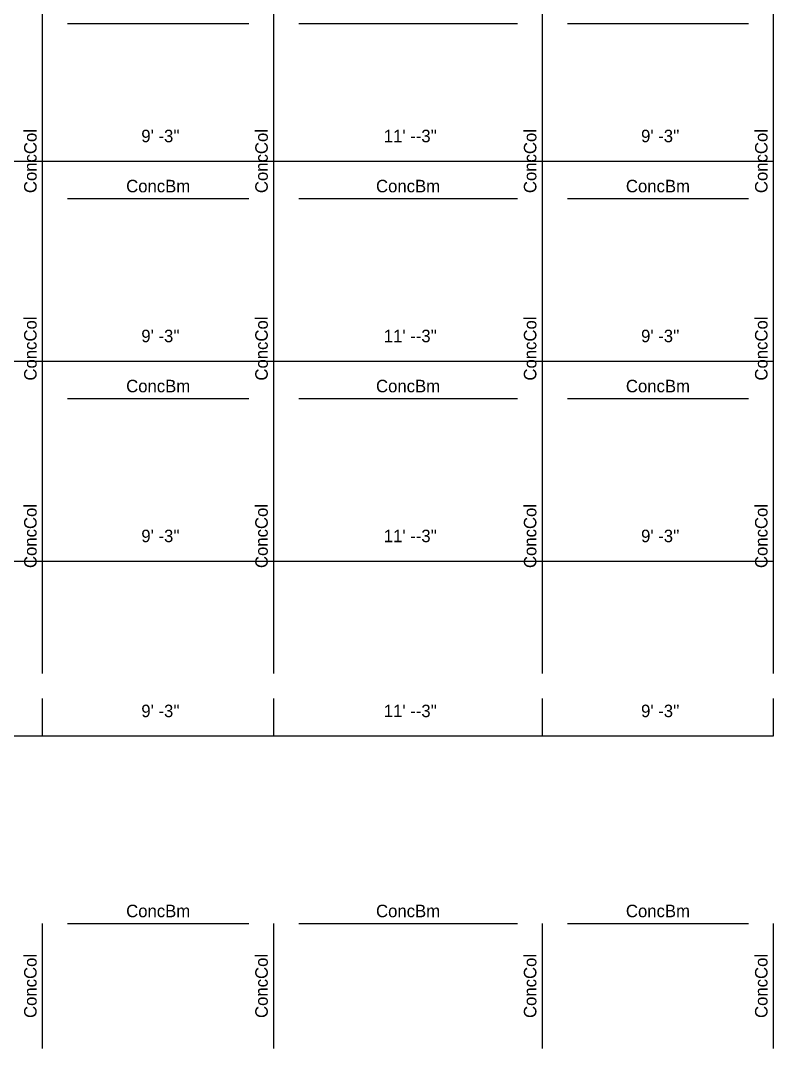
# Model space of a CAD drawing. Extents: x -38 to 2998, y -195 to 11529.
# Drawn here: x 1723.4 to 2089.8, y 1128 to 1621.5 of the extents above; entities that cross this region are included whole.
import ezdxf
from ezdxf.enums import TextEntityAlignment as Align

# ---------------------------------------------------------------- set-up
doc = ezdxf.new("R2010")
doc.units = 0
doc.header["$MEASUREMENT"] = 0
doc.layers.get('0').update_dxf_attribs({"linetype": 'CONTINUOUS'})
for name, color, linetype in [('CENTERLINES', 7, 'CONTINUOUS'), ('DIMENSIONS', 4, 'CONTINUOUS'), ('TEXT', 5, 'CONTINUOUS')]:
    doc.layers.add(name, color=color, linetype=linetype)
doc.dimstyles.get("Standard").update_dxf_attribs({"dimtxt": 0.18, "dimasz": 0.18, "dimexe": 0.18, "dimexo": 0.0625, "dimgap": 0.09, "dimtad": 0, "dimtih": 1, "dimtoh": 1, "dimdec": 4, "dimzin": 0, "dimtxsty": 'STANDARD', "dimcen": 0.09, "dimazin": 3, "dimtfac": 1, "dimtdec": 4, "dimtofl": 0, "dimtmove": 0, "dimatfit": 3, "dimtolj": 1, "dimtzin": 0})

# ---------------------------------------------------------------- blocks, each defined once
blk = doc.blocks.new('*D7673')
at = {"color": 1, "linetype": 'BYBLOCK'}
for points in [[(1516.77, 1366.77), (1515.71, 1365.71), (1508.29, 1358.29), (1507.23, 1357.23)], [(1738.77, 1366.77), (1737.71, 1365.71), (1730.29, 1358.29), (1729.23, 1357.23)]]:
    blk.add_solid(points, dxfattribs=at)
at = {"layer": 'DIMENSIONS', "color": 9, "linetype": 'BYBLOCK'}
for p, q in [((1512, 1362), (1512, 1380)), ((1734, 1362), (1734, 1380))]:
    blk.add_line(p, q, dxfattribs=at)
at = {"layer": 'DIMENSIONS', "color": 0, "linetype": 'BYBLOCK'}
blk.add_line((1512, 1362), (1734, 1362), dxfattribs=at)
at = {"layer": 'DIMENSIONS', "color": 0, "linetype": 'BYBLOCK', "insert": (1623, 1374), "char_height": 6, "attachment_point": 5}
blk.add_mtext("\\A1; 18' -6''", dxfattribs=at)
blk = doc.blocks.new('*D7674')
at = {"color": 1, "linetype": 'BYBLOCK'}
for points in [[(1738.77, 1366.77), (1737.71, 1365.71), (1730.29, 1358.29), (1729.23, 1357.23)], [(1849.77, 1366.77), (1848.71, 1365.71), (1841.29, 1358.29), (1840.23, 1357.23)]]:
    blk.add_solid(points, dxfattribs=at)
at = {"layer": 'DIMENSIONS', "color": 9, "linetype": 'BYBLOCK'}
for p, q in [((1734, 1362), (1734, 1380)), ((1845, 1362), (1845, 1380))]:
    blk.add_line(p, q, dxfattribs=at)
at = {"layer": 'DIMENSIONS', "color": 0, "linetype": 'BYBLOCK'}
blk.add_line((1734, 1362), (1845, 1362), dxfattribs=at)
at = {"layer": 'DIMENSIONS', "color": 0, "linetype": 'BYBLOCK', "insert": (1789.5, 1374), "char_height": 6, "attachment_point": 5}
blk.add_mtext("\\A1; 9' -3''", dxfattribs=at)
blk = doc.blocks.new('*D7675')
at = {"color": 1, "linetype": 'BYBLOCK'}
for points in [[(1849.77, 1366.77), (1848.71, 1365.71), (1841.29, 1358.29), (1840.23, 1357.23)], [(1978.77, 1366.77), (1977.71, 1365.71), (1970.29, 1358.29), (1969.23, 1357.23)]]:
    blk.add_solid(points, dxfattribs=at)
at = {"layer": 'DIMENSIONS', "color": 9, "linetype": 'BYBLOCK'}
for p, q in [((1845, 1362), (1845, 1380)), ((1974, 1362), (1974, 1380))]:
    blk.add_line(p, q, dxfattribs=at)
at = {"layer": 'DIMENSIONS', "color": 0, "linetype": 'BYBLOCK'}
blk.add_line((1845, 1362), (1974, 1362), dxfattribs=at)
at = {"layer": 'DIMENSIONS', "color": 0, "linetype": 'BYBLOCK', "insert": (1909.5, 1374), "char_height": 6, "attachment_point": 5}
blk.add_mtext("\\A1; 11' --3''", dxfattribs=at)
blk = doc.blocks.new('*D7676')
at = {"color": 1, "linetype": 'BYBLOCK'}
for points in [[(1978.77, 1366.77), (1977.71, 1365.71), (1970.29, 1358.29), (1969.23, 1357.23)], [(2089.77, 1366.77), (2088.71, 1365.71), (2081.29, 1358.29), (2080.23, 1357.23)]]:
    blk.add_solid(points, dxfattribs=at)
at = {"layer": 'DIMENSIONS', "color": 9, "linetype": 'BYBLOCK'}
for p, q in [((1974, 1362), (1974, 1380)), ((2085, 1362), (2085, 1380))]:
    blk.add_line(p, q, dxfattribs=at)
at = {"layer": 'DIMENSIONS', "color": 0, "linetype": 'BYBLOCK'}
blk.add_line((1974, 1362), (2085, 1362), dxfattribs=at)
at = {"layer": 'DIMENSIONS', "color": 0, "linetype": 'BYBLOCK', "insert": (2029.5, 1374), "char_height": 6, "attachment_point": 5}
blk.add_mtext("\\A1; 9' -3''", dxfattribs=at)
blk = doc.blocks.new('*D7689')
at = {"color": 1, "linetype": 'BYBLOCK'}
for points in [[(1516.77, 1558.77), (1515.71, 1557.71), (1508.29, 1550.29), (1507.23, 1549.23)], [(1738.77, 1558.77), (1737.71, 1557.71), (1730.29, 1550.29), (1729.23, 1549.23)]]:
    blk.add_solid(points, dxfattribs=at)
at = {"layer": 'DIMENSIONS', "color": 9, "linetype": 'BYBLOCK'}
for p, q in [((1512, 1554), (1512, 1572)), ((1734, 1554), (1734, 1572))]:
    blk.add_line(p, q, dxfattribs=at)
at = {"layer": 'DIMENSIONS', "color": 0, "linetype": 'BYBLOCK'}
blk.add_line((1512, 1554), (1734, 1554), dxfattribs=at)
at = {"layer": 'DIMENSIONS', "color": 0, "linetype": 'BYBLOCK', "insert": (1623, 1566), "char_height": 6, "attachment_point": 5}
blk.add_mtext("\\A1; 18' -6''", dxfattribs=at)
blk = doc.blocks.new('*D7690')
at = {"color": 1, "linetype": 'BYBLOCK'}
for points in [[(1738.77, 1558.77), (1737.71, 1557.71), (1730.29, 1550.29), (1729.23, 1549.23)], [(1849.77, 1558.77), (1848.71, 1557.71), (1841.29, 1550.29), (1840.23, 1549.23)]]:
    blk.add_solid(points, dxfattribs=at)
at = {"layer": 'DIMENSIONS', "color": 9, "linetype": 'BYBLOCK'}
for p, q in [((1734, 1554), (1734, 1572)), ((1845, 1554), (1845, 1572))]:
    blk.add_line(p, q, dxfattribs=at)
at = {"layer": 'DIMENSIONS', "color": 0, "linetype": 'BYBLOCK'}
blk.add_line((1734, 1554), (1845, 1554), dxfattribs=at)
at = {"layer": 'DIMENSIONS', "color": 0, "linetype": 'BYBLOCK', "insert": (1789.5, 1566), "char_height": 6, "attachment_point": 5}
blk.add_mtext("\\A1; 9' -3''", dxfattribs=at)
blk = doc.blocks.new('*D7691')
at = {"color": 1, "linetype": 'BYBLOCK'}
for points in [[(1849.77, 1558.77), (1848.71, 1557.71), (1841.29, 1550.29), (1840.23, 1549.23)], [(1978.77, 1558.77), (1977.71, 1557.71), (1970.29, 1550.29), (1969.23, 1549.23)]]:
    blk.add_solid(points, dxfattribs=at)
at = {"layer": 'DIMENSIONS', "color": 9, "linetype": 'BYBLOCK'}
for p, q in [((1845, 1554), (1845, 1572)), ((1974, 1554), (1974, 1572))]:
    blk.add_line(p, q, dxfattribs=at)
at = {"layer": 'DIMENSIONS', "color": 0, "linetype": 'BYBLOCK'}
blk.add_line((1845, 1554), (1974, 1554), dxfattribs=at)
at = {"layer": 'DIMENSIONS', "color": 0, "linetype": 'BYBLOCK', "insert": (1909.5, 1566), "char_height": 6, "attachment_point": 5}
blk.add_mtext("\\A1; 11' --3''", dxfattribs=at)
blk = doc.blocks.new('*D7692')
at = {"color": 1, "linetype": 'BYBLOCK'}
for points in [[(1978.77, 1558.77), (1977.71, 1557.71), (1970.29, 1550.29), (1969.23, 1549.23)], [(2089.77, 1558.77), (2088.71, 1557.71), (2081.29, 1550.29), (2080.23, 1549.23)]]:
    blk.add_solid(points, dxfattribs=at)
at = {"layer": 'DIMENSIONS', "color": 9, "linetype": 'BYBLOCK'}
for p, q in [((1974, 1554), (1974, 1572)), ((2085, 1554), (2085, 1572))]:
    blk.add_line(p, q, dxfattribs=at)
at = {"layer": 'DIMENSIONS', "color": 0, "linetype": 'BYBLOCK'}
blk.add_line((1974, 1554), (2085, 1554), dxfattribs=at)
at = {"layer": 'DIMENSIONS', "color": 0, "linetype": 'BYBLOCK', "insert": (2029.5, 1566), "char_height": 6, "attachment_point": 5}
blk.add_mtext("\\A1; 9' -3''", dxfattribs=at)
blk = doc.blocks.new('*D8143')
at = {"color": 1, "linetype": 'BYBLOCK'}
for points in [[(1516.77, 1282.77), (1515.71, 1281.71), (1508.29, 1274.29), (1507.23, 1273.23)], [(1738.77, 1282.77), (1737.71, 1281.71), (1730.29, 1274.29), (1729.23, 1273.23)]]:
    blk.add_solid(points, dxfattribs=at)
at = {"layer": 'DIMENSIONS', "color": 9, "linetype": 'BYBLOCK'}
for p, q in [((1512, 1278), (1512, 1296)), ((1734, 1278), (1734, 1296))]:
    blk.add_line(p, q, dxfattribs=at)
at = {"layer": 'DIMENSIONS', "color": 0, "linetype": 'BYBLOCK'}
blk.add_line((1512, 1278), (1734, 1278), dxfattribs=at)
at = {"layer": 'DIMENSIONS', "color": 0, "linetype": 'BYBLOCK', "insert": (1623, 1290), "char_height": 6, "attachment_point": 5}
blk.add_mtext("\\A1; 18' -6''", dxfattribs=at)
blk = doc.blocks.new('*D8144')
at = {"color": 1, "linetype": 'BYBLOCK'}
for points in [[(1738.77, 1282.77), (1737.71, 1281.71), (1730.29, 1274.29), (1729.23, 1273.23)], [(1849.77, 1282.77), (1848.71, 1281.71), (1841.29, 1274.29), (1840.23, 1273.23)]]:
    blk.add_solid(points, dxfattribs=at)
at = {"layer": 'DIMENSIONS', "color": 9, "linetype": 'BYBLOCK'}
for p, q in [((1734, 1278), (1734, 1296)), ((1845, 1278), (1845, 1296))]:
    blk.add_line(p, q, dxfattribs=at)
at = {"layer": 'DIMENSIONS', "color": 0, "linetype": 'BYBLOCK'}
blk.add_line((1734, 1278), (1845, 1278), dxfattribs=at)
at = {"layer": 'DIMENSIONS', "color": 0, "linetype": 'BYBLOCK', "insert": (1789.5, 1290), "char_height": 6, "attachment_point": 5}
blk.add_mtext("\\A1; 9' -3''", dxfattribs=at)
blk = doc.blocks.new('*D8145')
at = {"color": 1, "linetype": 'BYBLOCK'}
for points in [[(1849.77, 1282.77), (1848.71, 1281.71), (1841.29, 1274.29), (1840.23, 1273.23)], [(1978.77, 1282.77), (1977.71, 1281.71), (1970.29, 1274.29), (1969.23, 1273.23)]]:
    blk.add_solid(points, dxfattribs=at)
at = {"layer": 'DIMENSIONS', "color": 9, "linetype": 'BYBLOCK'}
for p, q in [((1845, 1278), (1845, 1296)), ((1974, 1278), (1974, 1296))]:
    blk.add_line(p, q, dxfattribs=at)
at = {"layer": 'DIMENSIONS', "color": 0, "linetype": 'BYBLOCK'}
blk.add_line((1845, 1278), (1974, 1278), dxfattribs=at)
at = {"layer": 'DIMENSIONS', "color": 0, "linetype": 'BYBLOCK', "insert": (1909.5, 1290), "char_height": 6, "attachment_point": 5}
blk.add_mtext("\\A1; 11' --3''", dxfattribs=at)
blk = doc.blocks.new('*D8146')
at = {"color": 1, "linetype": 'BYBLOCK'}
for points in [[(1978.77, 1282.77), (1977.71, 1281.71), (1970.29, 1274.29), (1969.23, 1273.23)], [(2089.77, 1282.77), (2088.71, 1281.71), (2081.29, 1274.29), (2080.23, 1273.23)]]:
    blk.add_solid(points, dxfattribs=at)
at = {"layer": 'DIMENSIONS', "color": 9, "linetype": 'BYBLOCK'}
for p, q in [((1974, 1278), (1974, 1296)), ((2085, 1278), (2085, 1296))]:
    blk.add_line(p, q, dxfattribs=at)
at = {"layer": 'DIMENSIONS', "color": 0, "linetype": 'BYBLOCK'}
blk.add_line((1974, 1278), (2085, 1278), dxfattribs=at)
at = {"layer": 'DIMENSIONS', "color": 0, "linetype": 'BYBLOCK', "insert": (2029.5, 1290), "char_height": 6, "attachment_point": 5}
blk.add_mtext("\\A1; 9' -3''", dxfattribs=at)
blk = doc.blocks.new('*D8159')
at = {"color": 1, "linetype": 'BYBLOCK'}
for points in [[(1516.77, 1462.77), (1515.71, 1461.71), (1508.29, 1454.29), (1507.23, 1453.23)], [(1738.77, 1462.77), (1737.71, 1461.71), (1730.29, 1454.29), (1729.23, 1453.23)]]:
    blk.add_solid(points, dxfattribs=at)
at = {"layer": 'DIMENSIONS', "color": 9, "linetype": 'BYBLOCK'}
for p, q in [((1512, 1458), (1512, 1476)), ((1734, 1458), (1734, 1476))]:
    blk.add_line(p, q, dxfattribs=at)
at = {"layer": 'DIMENSIONS', "color": 0, "linetype": 'BYBLOCK'}
blk.add_line((1512, 1458), (1734, 1458), dxfattribs=at)
at = {"layer": 'DIMENSIONS', "color": 0, "linetype": 'BYBLOCK', "insert": (1623, 1470), "char_height": 6, "attachment_point": 5}
blk.add_mtext("\\A1; 18' -6''", dxfattribs=at)
blk = doc.blocks.new('*D8160')
at = {"color": 1, "linetype": 'BYBLOCK'}
for points in [[(1738.77, 1462.77), (1737.71, 1461.71), (1730.29, 1454.29), (1729.23, 1453.23)], [(1849.77, 1462.77), (1848.71, 1461.71), (1841.29, 1454.29), (1840.23, 1453.23)]]:
    blk.add_solid(points, dxfattribs=at)
at = {"layer": 'DIMENSIONS', "color": 9, "linetype": 'BYBLOCK'}
for p, q in [((1734, 1458), (1734, 1476)), ((1845, 1458), (1845, 1476))]:
    blk.add_line(p, q, dxfattribs=at)
at = {"layer": 'DIMENSIONS', "color": 0, "linetype": 'BYBLOCK'}
blk.add_line((1734, 1458), (1845, 1458), dxfattribs=at)
at = {"layer": 'DIMENSIONS', "color": 0, "linetype": 'BYBLOCK', "insert": (1789.5, 1470), "char_height": 6, "attachment_point": 5}
blk.add_mtext("\\A1; 9' -3''", dxfattribs=at)
blk = doc.blocks.new('*D8161')
at = {"color": 1, "linetype": 'BYBLOCK'}
for points in [[(1849.77, 1462.77), (1848.71, 1461.71), (1841.29, 1454.29), (1840.23, 1453.23)], [(1978.77, 1462.77), (1977.71, 1461.71), (1970.29, 1454.29), (1969.23, 1453.23)]]:
    blk.add_solid(points, dxfattribs=at)
at = {"layer": 'DIMENSIONS', "color": 9, "linetype": 'BYBLOCK'}
for p, q in [((1845, 1458), (1845, 1476)), ((1974, 1458), (1974, 1476))]:
    blk.add_line(p, q, dxfattribs=at)
at = {"layer": 'DIMENSIONS', "color": 0, "linetype": 'BYBLOCK'}
blk.add_line((1845, 1458), (1974, 1458), dxfattribs=at)
at = {"layer": 'DIMENSIONS', "color": 0, "linetype": 'BYBLOCK', "insert": (1909.5, 1470), "char_height": 6, "attachment_point": 5}
blk.add_mtext("\\A1; 11' --3''", dxfattribs=at)
blk = doc.blocks.new('*D8162')
at = {"color": 1, "linetype": 'BYBLOCK'}
for points in [[(1978.77, 1462.77), (1977.71, 1461.71), (1970.29, 1454.29), (1969.23, 1453.23)], [(2089.77, 1462.77), (2088.71, 1461.71), (2081.29, 1454.29), (2080.23, 1453.23)]]:
    blk.add_solid(points, dxfattribs=at)
at = {"layer": 'DIMENSIONS', "color": 9, "linetype": 'BYBLOCK'}
for p, q in [((1974, 1458), (1974, 1476)), ((2085, 1458), (2085, 1476))]:
    blk.add_line(p, q, dxfattribs=at)
at = {"layer": 'DIMENSIONS', "color": 0, "linetype": 'BYBLOCK'}
blk.add_line((1974, 1458), (2085, 1458), dxfattribs=at)
at = {"layer": 'DIMENSIONS', "color": 0, "linetype": 'BYBLOCK', "insert": (2029.5, 1470), "char_height": 6, "attachment_point": 5}
blk.add_mtext("\\A1; 9' -3''", dxfattribs=at)
blk = doc.blocks.new('*D8613')
at = {"color": 1, "linetype": 'BYBLOCK'}
for points in [[(1516.77, 1282.77), (1515.71, 1281.71), (1508.29, 1274.29), (1507.23, 1273.23)], [(1738.77, 1282.77), (1737.71, 1281.71), (1730.29, 1274.29), (1729.23, 1273.23)]]:
    blk.add_solid(points, dxfattribs=at)
at = {"layer": 'DIMENSIONS', "color": 9, "linetype": 'BYBLOCK'}
for p, q in [((1512, 1278), (1512, 1296)), ((1734, 1278), (1734, 1296))]:
    blk.add_line(p, q, dxfattribs=at)
at = {"layer": 'DIMENSIONS', "color": 0, "linetype": 'BYBLOCK'}
blk.add_line((1512, 1278), (1734, 1278), dxfattribs=at)
at = {"layer": 'DIMENSIONS', "color": 0, "linetype": 'BYBLOCK', "insert": (1623, 1290), "char_height": 6, "attachment_point": 5}
blk.add_mtext("\\A1; 18' -6''", dxfattribs=at)
blk = doc.blocks.new('*D8614')
at = {"color": 1, "linetype": 'BYBLOCK'}
for points in [[(1738.77, 1282.77), (1737.71, 1281.71), (1730.29, 1274.29), (1729.23, 1273.23)], [(1849.77, 1282.77), (1848.71, 1281.71), (1841.29, 1274.29), (1840.23, 1273.23)]]:
    blk.add_solid(points, dxfattribs=at)
at = {"layer": 'DIMENSIONS', "color": 9, "linetype": 'BYBLOCK'}
for p, q in [((1734, 1278), (1734, 1296)), ((1845, 1278), (1845, 1296))]:
    blk.add_line(p, q, dxfattribs=at)
at = {"layer": 'DIMENSIONS', "color": 0, "linetype": 'BYBLOCK'}
blk.add_line((1734, 1278), (1845, 1278), dxfattribs=at)
at = {"layer": 'DIMENSIONS', "color": 0, "linetype": 'BYBLOCK', "insert": (1789.5, 1290), "char_height": 6, "attachment_point": 5}
blk.add_mtext("\\A1; 9' -3''", dxfattribs=at)
blk = doc.blocks.new('*D8615')
at = {"color": 1, "linetype": 'BYBLOCK'}
for points in [[(1849.77, 1282.77), (1848.71, 1281.71), (1841.29, 1274.29), (1840.23, 1273.23)], [(1978.77, 1282.77), (1977.71, 1281.71), (1970.29, 1274.29), (1969.23, 1273.23)]]:
    blk.add_solid(points, dxfattribs=at)
at = {"layer": 'DIMENSIONS', "color": 9, "linetype": 'BYBLOCK'}
for p, q in [((1845, 1278), (1845, 1296)), ((1974, 1278), (1974, 1296))]:
    blk.add_line(p, q, dxfattribs=at)
at = {"layer": 'DIMENSIONS', "color": 0, "linetype": 'BYBLOCK'}
blk.add_line((1845, 1278), (1974, 1278), dxfattribs=at)
at = {"layer": 'DIMENSIONS', "color": 0, "linetype": 'BYBLOCK', "insert": (1909.5, 1290), "char_height": 6, "attachment_point": 5}
blk.add_mtext("\\A1; 11' --3''", dxfattribs=at)
blk = doc.blocks.new('*D8616')
at = {"color": 1, "linetype": 'BYBLOCK'}
for points in [[(1978.77, 1282.77), (1977.71, 1281.71), (1970.29, 1274.29), (1969.23, 1273.23)], [(2089.77, 1282.77), (2088.71, 1281.71), (2081.29, 1274.29), (2080.23, 1273.23)]]:
    blk.add_solid(points, dxfattribs=at)
at = {"layer": 'DIMENSIONS', "color": 9, "linetype": 'BYBLOCK'}
for p, q in [((1974, 1278), (1974, 1296)), ((2085, 1278), (2085, 1296))]:
    blk.add_line(p, q, dxfattribs=at)
at = {"layer": 'DIMENSIONS', "color": 0, "linetype": 'BYBLOCK'}
blk.add_line((1974, 1278), (2085, 1278), dxfattribs=at)
at = {"layer": 'DIMENSIONS', "color": 0, "linetype": 'BYBLOCK', "insert": (2029.5, 1290), "char_height": 6, "attachment_point": 5}
blk.add_mtext("\\A1; 9' -3''", dxfattribs=at)
blk = doc.blocks.new('*D8629')
at = {"color": 1, "linetype": 'BYBLOCK'}
for points in [[(1516.77, 1462.77), (1515.71, 1461.71), (1508.29, 1454.29), (1507.23, 1453.23)], [(1738.77, 1462.77), (1737.71, 1461.71), (1730.29, 1454.29), (1729.23, 1453.23)]]:
    blk.add_solid(points, dxfattribs=at)
at = {"layer": 'DIMENSIONS', "color": 9, "linetype": 'BYBLOCK'}
for p, q in [((1512, 1458), (1512, 1476)), ((1734, 1458), (1734, 1476))]:
    blk.add_line(p, q, dxfattribs=at)
at = {"layer": 'DIMENSIONS', "color": 0, "linetype": 'BYBLOCK'}
blk.add_line((1512, 1458), (1734, 1458), dxfattribs=at)
at = {"layer": 'DIMENSIONS', "color": 0, "linetype": 'BYBLOCK', "insert": (1623, 1470), "char_height": 6, "attachment_point": 5}
blk.add_mtext("\\A1; 18' -6''", dxfattribs=at)
blk = doc.blocks.new('*D8630')
at = {"color": 1, "linetype": 'BYBLOCK'}
for points in [[(1738.77, 1462.77), (1737.71, 1461.71), (1730.29, 1454.29), (1729.23, 1453.23)], [(1849.77, 1462.77), (1848.71, 1461.71), (1841.29, 1454.29), (1840.23, 1453.23)]]:
    blk.add_solid(points, dxfattribs=at)
at = {"layer": 'DIMENSIONS', "color": 9, "linetype": 'BYBLOCK'}
for p, q in [((1734, 1458), (1734, 1476)), ((1845, 1458), (1845, 1476))]:
    blk.add_line(p, q, dxfattribs=at)
at = {"layer": 'DIMENSIONS', "color": 0, "linetype": 'BYBLOCK'}
blk.add_line((1734, 1458), (1845, 1458), dxfattribs=at)
at = {"layer": 'DIMENSIONS', "color": 0, "linetype": 'BYBLOCK', "insert": (1789.5, 1470), "char_height": 6, "attachment_point": 5}
blk.add_mtext("\\A1; 9' -3''", dxfattribs=at)
blk = doc.blocks.new('*D8631')
at = {"color": 1, "linetype": 'BYBLOCK'}
for points in [[(1849.77, 1462.77), (1848.71, 1461.71), (1841.29, 1454.29), (1840.23, 1453.23)], [(1978.77, 1462.77), (1977.71, 1461.71), (1970.29, 1454.29), (1969.23, 1453.23)]]:
    blk.add_solid(points, dxfattribs=at)
at = {"layer": 'DIMENSIONS', "color": 9, "linetype": 'BYBLOCK'}
for p, q in [((1845, 1458), (1845, 1476)), ((1974, 1458), (1974, 1476))]:
    blk.add_line(p, q, dxfattribs=at)
at = {"layer": 'DIMENSIONS', "color": 0, "linetype": 'BYBLOCK'}
blk.add_line((1845, 1458), (1974, 1458), dxfattribs=at)
at = {"layer": 'DIMENSIONS', "color": 0, "linetype": 'BYBLOCK', "insert": (1909.5, 1470), "char_height": 6, "attachment_point": 5}
blk.add_mtext("\\A1; 11' --3''", dxfattribs=at)
blk = doc.blocks.new('*D8632')
at = {"color": 1, "linetype": 'BYBLOCK'}
for points in [[(1978.77, 1462.77), (1977.71, 1461.71), (1970.29, 1454.29), (1969.23, 1453.23)], [(2089.77, 1462.77), (2088.71, 1461.71), (2081.29, 1454.29), (2080.23, 1453.23)]]:
    blk.add_solid(points, dxfattribs=at)
at = {"layer": 'DIMENSIONS', "color": 9, "linetype": 'BYBLOCK'}
for p, q in [((1974, 1458), (1974, 1476)), ((2085, 1458), (2085, 1476))]:
    blk.add_line(p, q, dxfattribs=at)
at = {"layer": 'DIMENSIONS', "color": 0, "linetype": 'BYBLOCK'}
blk.add_line((1974, 1458), (2085, 1458), dxfattribs=at)
at = {"layer": 'DIMENSIONS', "color": 0, "linetype": 'BYBLOCK', "insert": (2029.5, 1470), "char_height": 6, "attachment_point": 5}
blk.add_mtext("\\A1; 9' -3''", dxfattribs=at)
blk = doc.blocks.new('*D9083')
at = {"color": 1, "linetype": 'BYBLOCK'}
for points in [[(1516.77, 1282.77), (1515.71, 1281.71), (1508.29, 1274.29), (1507.23, 1273.23)], [(1738.77, 1282.77), (1737.71, 1281.71), (1730.29, 1274.29), (1729.23, 1273.23)]]:
    blk.add_solid(points, dxfattribs=at)
at = {"layer": 'DIMENSIONS', "color": 9, "linetype": 'BYBLOCK'}
for p, q in [((1512, 1278), (1512, 1296)), ((1734, 1278), (1734, 1296))]:
    blk.add_line(p, q, dxfattribs=at)
at = {"layer": 'DIMENSIONS', "color": 0, "linetype": 'BYBLOCK'}
blk.add_line((1512, 1278), (1734, 1278), dxfattribs=at)
at = {"layer": 'DIMENSIONS', "color": 0, "linetype": 'BYBLOCK', "insert": (1623, 1290), "char_height": 6, "attachment_point": 5}
blk.add_mtext("\\A1; 18' -6''", dxfattribs=at)
blk = doc.blocks.new('*D9084')
at = {"color": 1, "linetype": 'BYBLOCK'}
for points in [[(1738.77, 1282.77), (1737.71, 1281.71), (1730.29, 1274.29), (1729.23, 1273.23)], [(1849.77, 1282.77), (1848.71, 1281.71), (1841.29, 1274.29), (1840.23, 1273.23)]]:
    blk.add_solid(points, dxfattribs=at)
at = {"layer": 'DIMENSIONS', "color": 9, "linetype": 'BYBLOCK'}
for p, q in [((1734, 1278), (1734, 1296)), ((1845, 1278), (1845, 1296))]:
    blk.add_line(p, q, dxfattribs=at)
at = {"layer": 'DIMENSIONS', "color": 0, "linetype": 'BYBLOCK'}
blk.add_line((1734, 1278), (1845, 1278), dxfattribs=at)
at = {"layer": 'DIMENSIONS', "color": 0, "linetype": 'BYBLOCK', "insert": (1789.5, 1290), "char_height": 6, "attachment_point": 5}
blk.add_mtext("\\A1; 9' -3''", dxfattribs=at)
blk = doc.blocks.new('*D9085')
at = {"color": 1, "linetype": 'BYBLOCK'}
for points in [[(1849.77, 1282.77), (1848.71, 1281.71), (1841.29, 1274.29), (1840.23, 1273.23)], [(1978.77, 1282.77), (1977.71, 1281.71), (1970.29, 1274.29), (1969.23, 1273.23)]]:
    blk.add_solid(points, dxfattribs=at)
at = {"layer": 'DIMENSIONS', "color": 9, "linetype": 'BYBLOCK'}
for p, q in [((1845, 1278), (1845, 1296)), ((1974, 1278), (1974, 1296))]:
    blk.add_line(p, q, dxfattribs=at)
at = {"layer": 'DIMENSIONS', "color": 0, "linetype": 'BYBLOCK'}
blk.add_line((1845, 1278), (1974, 1278), dxfattribs=at)
at = {"layer": 'DIMENSIONS', "color": 0, "linetype": 'BYBLOCK', "insert": (1909.5, 1290), "char_height": 6, "attachment_point": 5}
blk.add_mtext("\\A1; 11' --3''", dxfattribs=at)
blk = doc.blocks.new('*D9086')
at = {"color": 1, "linetype": 'BYBLOCK'}
for points in [[(1978.77, 1282.77), (1977.71, 1281.71), (1970.29, 1274.29), (1969.23, 1273.23)], [(2089.77, 1282.77), (2088.71, 1281.71), (2081.29, 1274.29), (2080.23, 1273.23)]]:
    blk.add_solid(points, dxfattribs=at)
at = {"layer": 'DIMENSIONS', "color": 9, "linetype": 'BYBLOCK'}
for p, q in [((1974, 1278), (1974, 1296)), ((2085, 1278), (2085, 1296))]:
    blk.add_line(p, q, dxfattribs=at)
at = {"layer": 'DIMENSIONS', "color": 0, "linetype": 'BYBLOCK'}
blk.add_line((1974, 1278), (2085, 1278), dxfattribs=at)
at = {"layer": 'DIMENSIONS', "color": 0, "linetype": 'BYBLOCK', "insert": (2029.5, 1290), "char_height": 6, "attachment_point": 5}
blk.add_mtext("\\A1; 9' -3''", dxfattribs=at)
blk = doc.blocks.new('*D9099')
at = {"color": 1, "linetype": 'BYBLOCK'}
for points in [[(1516.77, 1462.77), (1515.71, 1461.71), (1508.29, 1454.29), (1507.23, 1453.23)], [(1738.77, 1462.77), (1737.71, 1461.71), (1730.29, 1454.29), (1729.23, 1453.23)]]:
    blk.add_solid(points, dxfattribs=at)
at = {"layer": 'DIMENSIONS', "color": 9, "linetype": 'BYBLOCK'}
for p, q in [((1512, 1458), (1512, 1476)), ((1734, 1458), (1734, 1476))]:
    blk.add_line(p, q, dxfattribs=at)
at = {"layer": 'DIMENSIONS', "color": 0, "linetype": 'BYBLOCK'}
blk.add_line((1512, 1458), (1734, 1458), dxfattribs=at)
at = {"layer": 'DIMENSIONS', "color": 0, "linetype": 'BYBLOCK', "insert": (1623, 1470), "char_height": 6, "attachment_point": 5}
blk.add_mtext("\\A1; 18' -6''", dxfattribs=at)
blk = doc.blocks.new('*D9100')
at = {"color": 1, "linetype": 'BYBLOCK'}
for points in [[(1738.77, 1462.77), (1737.71, 1461.71), (1730.29, 1454.29), (1729.23, 1453.23)], [(1849.77, 1462.77), (1848.71, 1461.71), (1841.29, 1454.29), (1840.23, 1453.23)]]:
    blk.add_solid(points, dxfattribs=at)
at = {"layer": 'DIMENSIONS', "color": 9, "linetype": 'BYBLOCK'}
for p, q in [((1734, 1458), (1734, 1476)), ((1845, 1458), (1845, 1476))]:
    blk.add_line(p, q, dxfattribs=at)
at = {"layer": 'DIMENSIONS', "color": 0, "linetype": 'BYBLOCK'}
blk.add_line((1734, 1458), (1845, 1458), dxfattribs=at)
at = {"layer": 'DIMENSIONS', "color": 0, "linetype": 'BYBLOCK', "insert": (1789.5, 1470), "char_height": 6, "attachment_point": 5}
blk.add_mtext("\\A1; 9' -3''", dxfattribs=at)
blk = doc.blocks.new('*D9101')
at = {"color": 1, "linetype": 'BYBLOCK'}
for points in [[(1849.77, 1462.77), (1848.71, 1461.71), (1841.29, 1454.29), (1840.23, 1453.23)], [(1978.77, 1462.77), (1977.71, 1461.71), (1970.29, 1454.29), (1969.23, 1453.23)]]:
    blk.add_solid(points, dxfattribs=at)
at = {"layer": 'DIMENSIONS', "color": 9, "linetype": 'BYBLOCK'}
for p, q in [((1845, 1458), (1845, 1476)), ((1974, 1458), (1974, 1476))]:
    blk.add_line(p, q, dxfattribs=at)
at = {"layer": 'DIMENSIONS', "color": 0, "linetype": 'BYBLOCK'}
blk.add_line((1845, 1458), (1974, 1458), dxfattribs=at)
at = {"layer": 'DIMENSIONS', "color": 0, "linetype": 'BYBLOCK', "insert": (1909.5, 1470), "char_height": 6, "attachment_point": 5}
blk.add_mtext("\\A1; 11' --3''", dxfattribs=at)
blk = doc.blocks.new('*D9102')
at = {"color": 1, "linetype": 'BYBLOCK'}
for points in [[(1978.77, 1462.77), (1977.71, 1461.71), (1970.29, 1454.29), (1969.23, 1453.23)], [(2089.77, 1462.77), (2088.71, 1461.71), (2081.29, 1454.29), (2080.23, 1453.23)]]:
    blk.add_solid(points, dxfattribs=at)
at = {"layer": 'DIMENSIONS', "color": 9, "linetype": 'BYBLOCK'}
for p, q in [((1974, 1458), (1974, 1476)), ((2085, 1458), (2085, 1476))]:
    blk.add_line(p, q, dxfattribs=at)
at = {"layer": 'DIMENSIONS', "color": 0, "linetype": 'BYBLOCK'}
blk.add_line((1974, 1458), (2085, 1458), dxfattribs=at)
at = {"layer": 'DIMENSIONS', "color": 0, "linetype": 'BYBLOCK', "insert": (2029.5, 1470), "char_height": 6, "attachment_point": 5}
blk.add_mtext("\\A1; 9' -3''", dxfattribs=at)

msp = doc.modelspace()

# ---------------------------------------------------------------- linework, layer by layer
at = {"layer": 'CENTERLINES', "color": 0, "linetype": 'CONTINUOUS'}
for p, q in [((1734, 1584), (1734, 1728)), ((1845, 1584), (1845, 1728)), ((1974, 1584), (1974, 1728)), ((2085, 1584), (2085, 1728)), ((1734, 1488), (1734, 1620)), ((1734, 1488), (1734, 1620)), ((1734, 1488), (1734, 1620)), ((1746, 1620), (1833, 1620)), ((1746, 1620), (1833, 1620)), ((1746, 1620), (1833, 1620)), ((1845, 1488), (1845, 1620)), ((1845, 1488), (1845, 1620)), ((1845, 1488), (1845, 1620)), ((1857, 1620), (1962, 1620)), ((1857, 1620), (1962, 1620)), ((1857, 1620), (1962, 1620)), ((1974, 1488), (1974, 1620)), ((1974, 1488), (1974, 1620)), ((1974, 1488), (1974, 1620)), ((1986, 1620), (2073, 1620)), ((1986, 1620), (2073, 1620)), ((1986, 1620), (2073, 1620)), ((2085, 1488), (2085, 1620)), ((2085, 1488), (2085, 1620)), ((2085, 1488), (2085, 1620)), ((1734, 1392), (1734, 1536)), ((1746, 1536), (1833, 1536)), ((1845, 1392), (1845, 1536)), ((1857, 1536), (1962, 1536)), ((1974, 1392), (1974, 1536)), ((1986, 1536), (2073, 1536)), ((2085, 1392), (2085, 1536)), ((1734, 1308), (1734, 1440)), ((1734, 1308), (1734, 1440)), ((1734, 1308), (1734, 1440)), ((1746, 1440), (1833, 1440)), ((1746, 1440), (1833, 1440)), ((1746, 1440), (1833, 1440)), ((1845, 1308), (1845, 1440)), ((1845, 1308), (1845, 1440)), ((1845, 1308), (1845, 1440)), ((1857, 1440), (1962, 1440)), ((1857, 1440), (1962, 1440)), ((1857, 1440), (1962, 1440)), ((1974, 1308), (1974, 1440)), ((1974, 1308), (1974, 1440)), ((1974, 1308), (1974, 1440)), ((1986, 1440), (2073, 1440)), ((1986, 1440), (2073, 1440)), ((1986, 1440), (2073, 1440)), ((2085, 1308), (2085, 1440)), ((2085, 1308), (2085, 1440)), ((2085, 1308), (2085, 1440)), ((1734, 1128), (1734, 1188)), ((1746, 1188), (1833, 1188)), ((1845, 1128), (1845, 1188)), ((1857, 1188), (1962, 1188)), ((1974, 1128), (1974, 1188)), ((1986, 1188), (2073, 1188)), ((2085, 1128), (2085, 1188))]:
    msp.add_line(p, q, dxfattribs=at)

# ---------------------------------------------------------------- texts
at = {"layer": 'TEXT', "color": 0}
for p in [(1728, 1554), (1728, 1554), (1728, 1554), (1839, 1554), (1839, 1554), (1839, 1554), (1968, 1554), (1968, 1554), (1968, 1554), (2079, 1554), (2079, 1554), (2079, 1554), (1728, 1464), (1839, 1464), (1968, 1464), (2079, 1464), (1728, 1374), (1728, 1374), (1728, 1374), (1839, 1374), (1839, 1374), (1839, 1374), (1968, 1374), (1968, 1374), (1968, 1374), (2079, 1374), (2079, 1374), (2079, 1374), (1728, 1158), (1839, 1158), (1968, 1158), (2079, 1158)]:
    msp.add_text('ConcCol', height=6, rotation=90, dxfattribs=at).set_placement(p, align=Align.MIDDLE)
for p in [(1789.5, 1542), (1909.5, 1542), (2029.5, 1542), (1789.5, 1446), (1789.5, 1446), (1789.5, 1446), (1909.5, 1446), (1909.5, 1446), (1909.5, 1446), (2029.5, 1446), (2029.5, 1446), (2029.5, 1446), (1789.5, 1194), (1909.5, 1194), (2029.5, 1194)]:
    msp.add_text('ConcBm', height=6, dxfattribs=at).set_placement(p, align=Align.MIDDLE)

# ---------------------------------------------------------------- dimensions: what is measured, and where the dimension line sits
at = {"layer": 'DIMENSIONS'}
for base, p1, p2, picture, middle in [((1734, 1554), (1512, 1542), (1734, 1542), '*D7689', (1623, 1542)), ((1845, 1554), (1734, 1542), (1845, 1542), '*D7690', (1789.5, 1542)), ((1974, 1554), (1845, 1542), (1974, 1542), '*D7691', (1909.5, 1542)), ((2085, 1554), (1974, 1542), (2085, 1542), '*D7692', (2029.5, 1542)), ((1734, 1458), (1512, 1446), (1734, 1446), '*D8159', (1623, 1446)), ((1734, 1458), (1512, 1446), (1734, 1446), '*D8629', (1623, 1446)), ((1734, 1458), (1512, 1446), (1734, 1446), '*D9099', (1623, 1446)), ((1845, 1458), (1734, 1446), (1845, 1446), '*D8160', (1789.5, 1446)), ((1845, 1458), (1734, 1446), (1845, 1446), '*D8630', (1789.5, 1446)), ((1845, 1458), (1734, 1446), (1845, 1446), '*D9100', (1789.5, 1446)), ((1974, 1458), (1845, 1446), (1974, 1446), '*D8161', (1909.5, 1446)), ((1974, 1458), (1845, 1446), (1974, 1446), '*D8631', (1909.5, 1446)), ((1974, 1458), (1845, 1446), (1974, 1446), '*D9101', (1909.5, 1446)), ((2085, 1458), (1974, 1446), (2085, 1446), '*D8162', (2029.5, 1446)), ((2085, 1458), (1974, 1446), (2085, 1446), '*D8632', (2029.5, 1446)), ((2085, 1458), (1974, 1446), (2085, 1446), '*D9102', (2029.5, 1446)), ((1734, 1362), (1512, 1350), (1734, 1350), '*D7673', (1623, 1350)), ((1845, 1362), (1734, 1350), (1845, 1350), '*D7674', (1789.5, 1350)), ((1974, 1362), (1845, 1350), (1974, 1350), '*D7675', (1909.5, 1350)), ((2085, 1362), (1974, 1350), (2085, 1350), '*D7676', (2029.5, 1350)), ((1734, 1278), (1512, 1266), (1734, 1266), '*D8143', (1623, 1266)), ((1734, 1278), (1512, 1266), (1734, 1266), '*D8613', (1623, 1266)), ((1734, 1278), (1512, 1266), (1734, 1266), '*D9083', (1623, 1266)), ((1845, 1278), (1734, 1266), (1845, 1266), '*D8144', (1789.5, 1266)), ((1845, 1278), (1734, 1266), (1845, 1266), '*D8614', (1789.5, 1266)), ((1845, 1278), (1734, 1266), (1845, 1266), '*D9084', (1789.5, 1266)), ((1974, 1278), (1845, 1266), (1974, 1266), '*D8145', (1909.5, 1266)), ((1974, 1278), (1845, 1266), (1974, 1266), '*D8615', (1909.5, 1266)), ((1974, 1278), (1845, 1266), (1974, 1266), '*D9085', (1909.5, 1266)), ((2085, 1278), (1974, 1266), (2085, 1266), '*D8146', (2029.5, 1266)), ((2085, 1278), (1974, 1266), (2085, 1266), '*D8616', (2029.5, 1266)), ((2085, 1278), (1974, 1266), (2085, 1266), '*D9086', (2029.5, 1266))]:
    dim = msp.add_linear_dim(base=base, p1=p1, p2=p2, dimstyle='STANDARD', dxfattribs=at)
    dim.commit()
    dim.dimension.update_dxf_attribs({"geometry": picture, "text_midpoint": middle})

doc.saveas('drawing.dxf')
